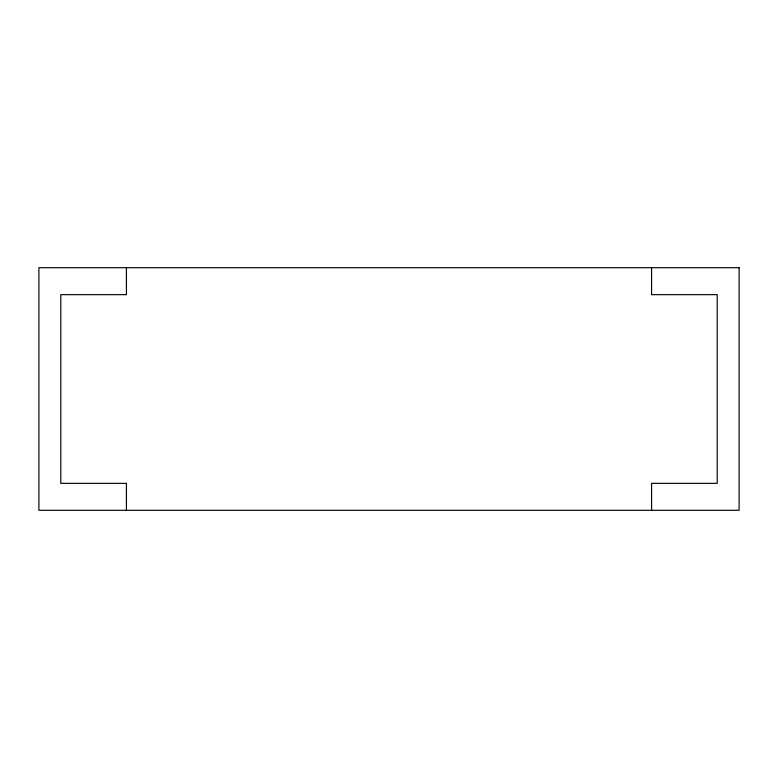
<?xml version="1.0" encoding="UTF-8"?>
<svg xmlns="http://www.w3.org/2000/svg" width="778" height="778" viewBox="0 0 778 778"><rect width="100%" height="100%" fill="white"/><g stroke="black" fill="none" stroke-linecap="round" stroke-linejoin="round"><path stroke-width="1.17" d="M651.575 267.69L651.575 294.648L717.219 294.648L717.219 483.352L651.575 483.352L651.575 510.31M126.425 267.69L126.425 294.648L60.781 294.648L60.781 483.352L126.425 483.352L126.425 510.31M739.1 267.69L38.9 267.69L38.9 510.31L739.1 510.31L739.1 267.69"/></g></svg>
